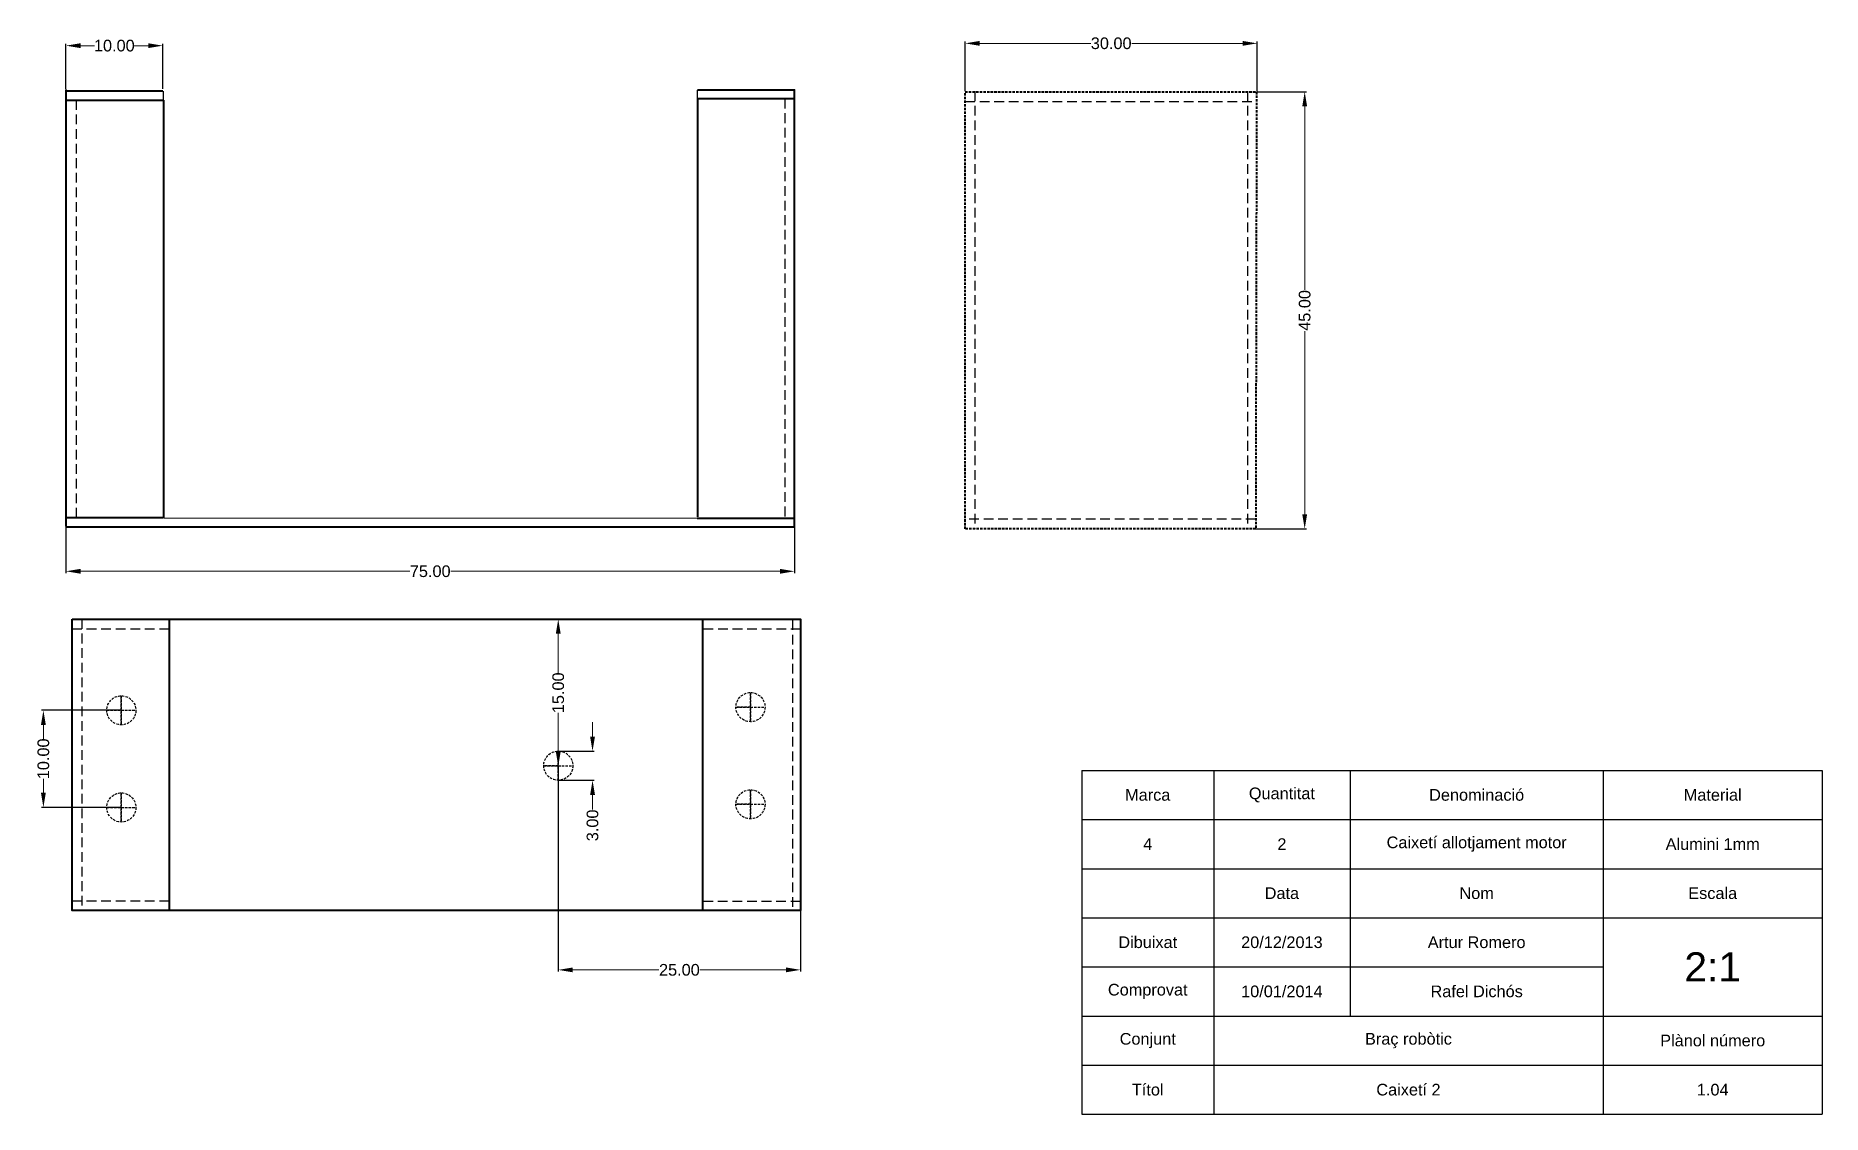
# Paper-space layout 'Presentación1' of a CAD drawing. Header units: millimetres. Extents: x 19 to 202, y 0 to 111.
import ezdxf

# ---------------------------------------------------------------- set-up
doc = ezdxf.new("R2010")
doc.units = ezdxf.units.MM
doc.header["$MEASUREMENT"] = 0
doc.linetypes.add('TRAZOS2', pattern=[0.375, 0.25, -0.125])
doc.linetypes.add('TRAZOSX2', pattern=[1.5, 1, -0.5])
doc.styles.get("Standard").update_dxf_attribs({"font": 'arial.ttf', "height": 1.2})
doc.dimstyles.get("Standard").update_dxf_attribs({"dimtxt": 1.2, "dimasz": 1.5, "dimexe": 0.18, "dimexo": 0.0625, "dimgap": 0.09, "dimtad": 0, "dimzin": 0, "dimdsep": 46, "dimtxsty": 'Standard', "dimcen": 0.09, "dimadec": 0, "dimazin": 0, "dimtfac": 1, "dimtofl": 0, "dimtmove": 0, "dimatfit": 3, "dimfxl": 1, "dimtolj": 1, "dimtzin": 0, "dimlwd": 20, "dimlwe": 25, "dimarcsym": 0})

# ---------------------------------------------------------------- blocks, each defined once
blk = doc.blocks.new('*D3')
at = {"color": 0, "lineweight": 25, "transparency": 16777216}
for p, q in [((27.31, 41.58), (19.17, 41.58)), ((27.31, 31.58), (19.17, 31.58))]:
    blk.add_line(p, q, dxfattribs=at)
at = {"color": 0, "lineweight": 20, "transparency": 16777216}
for p, q in [((19.35, 40.08), (19.35, 38.63)), ((19.35, 33.08), (19.35, 34.52))]:
    blk.add_line(p, q, dxfattribs=at)
at = {"color": 0, "linetype": 'TRAZOS2', "lineweight": -3, "transparency": 16777216}
for points in [[(19.1, 40.08), (19.6, 40.08), (19.35, 41.58)], [(19.1, 33.08), (19.6, 33.08), (19.35, 31.58)]]:
    blk.add_solid(points, dxfattribs=at)
at = {"layer": 'Defpoints', "color": 0, "linetype": 'TRAZOS2', "lineweight": -3, "transparency": 16777216}
for p in [(27.37, 41.58), (19.35, 31.58), (27.37, 31.58)]:
    blk.add_point(p, dxfattribs=at)
at = {"color": 0, "linetype": 'TRAZOS2', "lineweight": -3, "transparency": 16777216, "insert": (19.35, 36.58), "char_height": 1.2, "attachment_point": 5, "rotation": 90}
blk.add_mtext('\\A1;10.00', dxfattribs=at)
blk = doc.blocks.new('*D4')
at = {"color": 0, "lineweight": 25, "transparency": 16777216}
for p, q in [((21.67, 60.42), (21.67, 55.71)), ((96.67, 60.42), (96.67, 55.71))]:
    blk.add_line(p, q, dxfattribs=at)
at = {"color": 0, "lineweight": 20, "transparency": 16777216}
for p, q in [((23.17, 55.89), (57.06, 55.89)), ((95.17, 55.89), (61.28, 55.89))]:
    blk.add_line(p, q, dxfattribs=at)
at = {"color": 0, "linetype": 'TRAZOS2', "lineweight": -3, "transparency": 16777216}
for points in [[(23.17, 56.14), (23.17, 55.64), (21.67, 55.89)], [(95.17, 56.14), (95.17, 55.64), (96.67, 55.89)]]:
    blk.add_solid(points, dxfattribs=at)
at = {"layer": 'Defpoints', "color": 0, "linetype": 'TRAZOS2', "lineweight": -3, "transparency": 16777216}
for p in [(21.67, 60.48), (96.67, 60.48), (96.67, 55.89)]:
    blk.add_point(p, dxfattribs=at)
at = {"color": 0, "linetype": 'TRAZOS2', "lineweight": -3, "transparency": 16777216, "insert": (59.17, 55.89), "char_height": 1.2, "attachment_point": 5}
blk.add_mtext('\\A1;75.00', dxfattribs=at)
blk = doc.blocks.new('*D5')
at = {"color": 0, "lineweight": 25, "transparency": 16777216}
for p, q in [((21.67, 105.56), (21.67, 110.19)), ((31.64, 105.56), (31.64, 110.19))]:
    blk.add_line(p, q, dxfattribs=at)
at = {"color": 0, "lineweight": 20, "transparency": 16777216}
for p, q in [((23.17, 110.01), (24.6, 110.01)), ((30.14, 110.01), (28.71, 110.01))]:
    blk.add_line(p, q, dxfattribs=at)
at = {"color": 0, "linetype": 'TRAZOS2', "lineweight": -3, "transparency": 16777216}
for points in [[(23.17, 110.26), (23.17, 109.76), (21.67, 110.01)], [(30.14, 110.26), (30.14, 109.76), (31.64, 110.01)]]:
    blk.add_solid(points, dxfattribs=at)
at = {"layer": 'Defpoints', "color": 0, "linetype": 'TRAZOS2', "lineweight": -3, "transparency": 16777216}
for p in [(31.64, 110.01), (21.67, 105.5), (31.64, 105.5)]:
    blk.add_point(p, dxfattribs=at)
at = {"color": 0, "linetype": 'TRAZOS2', "lineweight": -3, "transparency": 16777216, "insert": (26.65, 110.01), "char_height": 1.2, "attachment_point": 5}
blk.add_mtext('\\A1;10.00', dxfattribs=at)
blk = doc.blocks.new('*D6')
at = {"color": 0, "lineweight": 25, "transparency": 16777216}
for p, q in [((72.35, 35.81), (72.35, 14.67)), ((97.29, 20.91), (97.29, 14.67))]:
    blk.add_line(p, q, dxfattribs=at)
at = {"color": 0, "lineweight": 20, "transparency": 16777216}
for p, q in [((73.85, 14.85), (82.7, 14.85)), ((95.79, 14.85), (86.94, 14.85))]:
    blk.add_line(p, q, dxfattribs=at)
at = {"color": 0, "linetype": 'TRAZOS2', "lineweight": -3, "transparency": 16777216}
for points in [[(73.85, 15.1), (73.85, 14.6), (72.35, 14.85)], [(95.79, 15.1), (95.79, 14.6), (97.29, 14.85)]]:
    blk.add_solid(points, dxfattribs=at)
at = {"layer": 'Defpoints', "color": 0, "linetype": 'TRAZOS2', "lineweight": -3, "transparency": 16777216}
for p in [(72.35, 35.87), (97.29, 20.97), (97.29, 14.85)]:
    blk.add_point(p, dxfattribs=at)
at = {"color": 0, "linetype": 'TRAZOS2', "lineweight": -3, "transparency": 16777216, "insert": (84.82, 14.85), "char_height": 1.2, "attachment_point": 5}
blk.add_mtext('\\A1;25.00', dxfattribs=at)
blk = doc.blocks.new('*D7')
at = {"color": 0, "lineweight": 25, "transparency": 16777216}
for p, q in [((72.29, 50.96), (72.17, 50.96)), ((72.29, 35.81), (72.17, 35.81))]:
    blk.add_line(p, q, dxfattribs=at)
at = {"color": 0, "lineweight": 20, "transparency": 16777216}
for p, q in [((72.35, 49.46), (72.35, 45.44)), ((72.35, 37.31), (72.35, 41.33))]:
    blk.add_line(p, q, dxfattribs=at)
at = {"color": 0, "linetype": 'TRAZOS2', "lineweight": -3, "transparency": 16777216}
for points in [[(72.1, 49.46), (72.6, 49.46), (72.35, 50.96)], [(72.1, 37.31), (72.6, 37.31), (72.35, 35.81)]]:
    blk.add_solid(points, dxfattribs=at)
at = {"layer": 'Defpoints', "color": 0, "linetype": 'TRAZOS2', "lineweight": -3, "transparency": 16777216}
for p in [(72.35, 50.96), (72.35, 50.96), (72.35, 35.81)]:
    blk.add_point(p, dxfattribs=at)
at = {"color": 0, "linetype": 'TRAZOS2', "lineweight": -3, "transparency": 16777216, "insert": (72.35, 43.38), "char_height": 1.2, "attachment_point": 5, "rotation": 90}
blk.add_mtext('\\A1;15.00', dxfattribs=at)
blk = doc.blocks.new('*D8')
at = {"color": 0, "lineweight": 20, "transparency": 16777216}
for p, q in [((75.88, 38.87), (75.88, 40.37)), ((75.88, 32.87), (75.88, 31.37))]:
    blk.add_line(p, q, dxfattribs=at)
at = {"color": 0, "lineweight": 25, "transparency": 16777216}
for p, q in [((72.41, 37.37), (76.06, 37.37)), ((72.41, 34.37), (76.06, 34.37))]:
    blk.add_line(p, q, dxfattribs=at)
at = {"color": 0, "linetype": 'TRAZOS2', "lineweight": -3, "transparency": 16777216}
for points in [[(75.63, 38.87), (76.13, 38.87), (75.88, 37.37)], [(75.63, 32.87), (76.13, 32.87), (75.88, 34.37)]]:
    blk.add_solid(points, dxfattribs=at)
at = {"layer": 'Defpoints', "color": 0, "linetype": 'TRAZOS2', "lineweight": -3, "transparency": 16777216}
for p in [(72.35, 37.37), (72.35, 34.37), (75.88, 34.37)]:
    blk.add_point(p, dxfattribs=at)
at = {"color": 0, "linetype": 'TRAZOS2', "lineweight": -3, "transparency": 16777216, "insert": (75.88, 29.73), "char_height": 1.2, "attachment_point": 5, "rotation": 90}
blk.add_mtext('\\A1;3.00', dxfattribs=at)
blk = doc.blocks.new('*D9')
at = {"color": 0, "lineweight": 25, "transparency": 16777216}
for p, q in [((144.3, 105.25), (149.37, 105.25)), ((144.21, 60.25), (149.37, 60.25))]:
    blk.add_line(p, q, dxfattribs=at)
at = {"color": 0, "lineweight": 20, "transparency": 16777216}
for p, q in [((149.19, 103.75), (149.19, 84.88)), ((149.19, 61.75), (149.19, 80.61))]:
    blk.add_line(p, q, dxfattribs=at)
at = {"color": 0, "linetype": 'TRAZOS2', "lineweight": -3, "transparency": 16777216}
for points in [[(148.94, 103.75), (149.44, 103.75), (149.19, 105.25)], [(148.94, 61.75), (149.44, 61.75), (149.19, 60.25)]]:
    blk.add_solid(points, dxfattribs=at)
at = {"layer": 'Defpoints', "color": 0, "linetype": 'TRAZOS2', "lineweight": -3, "transparency": 16777216}
for p in [(144.24, 105.25), (144.15, 60.25), (149.19, 60.25)]:
    blk.add_point(p, dxfattribs=at)
at = {"color": 0, "linetype": 'TRAZOS2', "lineweight": -3, "transparency": 16777216, "insert": (149.19, 82.75), "char_height": 1.2, "attachment_point": 5, "rotation": 90}
blk.add_mtext('\\A1;45.00', dxfattribs=at)
blk = doc.blocks.new('*D10')
at = {"color": 0, "lineweight": 25, "transparency": 16777216}
for p, q in [((114.24, 105.31), (114.24, 110.43)), ((144.3, 105.31), (144.3, 110.43))]:
    blk.add_line(p, q, dxfattribs=at)
at = {"color": 0, "lineweight": 20, "transparency": 16777216}
for p, q in [((115.74, 110.25), (127.16, 110.25)), ((142.8, 110.25), (131.38, 110.25))]:
    blk.add_line(p, q, dxfattribs=at)
at = {"color": 0, "linetype": 'TRAZOS2', "lineweight": -3, "transparency": 16777216}
for points in [[(115.74, 110.5), (115.74, 110), (114.24, 110.25)], [(142.8, 110.5), (142.8, 110), (144.3, 110.25)]]:
    blk.add_solid(points, dxfattribs=at)
at = {"layer": 'Defpoints', "color": 0, "linetype": 'TRAZOS2', "lineweight": -3, "transparency": 16777216}
for p in [(144.3, 110.25), (114.24, 105.25), (144.3, 105.25)]:
    blk.add_point(p, dxfattribs=at)
at = {"color": 0, "linetype": 'TRAZOS2', "lineweight": -3, "transparency": 16777216, "insert": (129.27, 110.25), "char_height": 1.2, "attachment_point": 5}
blk.add_mtext('\\A1;30.00', dxfattribs=at)
blk = doc.blocks.new('*T13')
at = {"color": 0, "linetype": 'ByBlock', "lineweight": -2, "transparency": 16777216}
for p, q in [((0, 0), (76.24, 0)), ((0, 0), (0, -35.41)), ((13.6, 0), (13.6, -35.41)), ((27.63, 0), (27.63, -25.29)), ((53.68, 0), (53.68, -35.41)), ((76.24, 0), (76.24, -35.41)), ((0, -5.06), (76.24, -5.06)), ((0, -10.12), (76.24, -10.12)), ((0, -15.17), (76.24, -15.17)), ((0, -20.23), (53.68, -20.23)), ((0, -25.29), (76.24, -25.29)), ((0, -30.35), (76.24, -30.35)), ((0, -35.41), (76.24, -35.41))]:
    blk.add_line(p, q, dxfattribs=at)
at = {"color": 0, "lineweight": -3, "transparency": 16777216, "char_height": 1.2, "attachment_point": 5}
for s, insert, width in [('Quantitat', (20.61, -2.53), 13.9088), ('Denominació', (40.66, -2.53), 25.9368), ('Marca', (6.8, -2.53), 13.4793), ('Material', (64.96, -2.53), 22.4327), ('4', (6.8, -7.59), 13.4793), ('2', (20.61, -7.59), 13.9088), ('Caixetí allotjament motor', (40.66, -7.59), 25.9368), ('Alumini 1mm', (64.96, -7.59), 22.4327), ('Data', (20.61, -12.65), 13.9088), ('Nom', (40.66, -12.65), 25.9368), ('Escala', (64.96, -12.65), 22.4327), ('Dibuixat', (6.8, -17.7), 13.4793), ('{\\A1;20/12/2013', (20.61, -17.7), 13.9088), ('Artur Romero', (40.66, -17.7), 25.9368), ('{\\H2.5x;2:1 }', (64.96, -20.23), 22.4327), ('Comprovat', (6.8, -22.76), 13.4793), ('Rafel Dichós', (40.66, -22.76), 25.9368), ('10/01/2014', (20.61, -22.76), 13.9088), ('Conjunt', (6.8, -27.82), 13.4793), ('Braç robòtic', (33.64, -27.82), 39.9655), ('Plànol número', (64.96, -27.82), 22.4327), ('Títol', (6.8, -32.88), 13.4793), ('Caixetí 2', (33.64, -32.88), 39.9655), ('1.04', (64.96, -32.88), 22.4327)]:
    blk.add_mtext(s, dxfattribs=dict(at, insert=insert, width=width))

psp = doc.layouts.new('Presentación1')

# ---------------------------------------------------------------- linework, layer by layer
at = {"lineweight": 40}
for p, q in [((31.644, 105.341), (21.644, 105.341)), ((21.665, 105.499), (21.665, 60.499)), ((96.701, 105.445), (86.701, 105.445)), ((96.67, 60.482), (96.67, 105.482)), ((21.715, 104.412), (31.715, 104.412)), ((31.715, 104.406), (31.715, 61.406)), ((96.67, 104.545), (86.67, 104.545)), ((86.67, 104.481), (86.67, 61.481)), ((31.635, 61.408), (21.635, 61.408)), ((86.644, 61.376), (96.644, 61.376)), ((21.67, 60.482), (96.67, 60.482)), ((32.302, 50.967), (32.302, 20.971)), ((87.192, 50.878), (87.192, 20.894))]:
    psp.add_line(p, q, dxfattribs=at)
at = {"lineweight": -3}
for p, q in [((31.715, 104.406), (31.715, 105.341)), ((86.67, 104.481), (86.67, 105.445)), ((31.715, 61.406), (86.644, 61.376))]:
    psp.add_line(p, q, dxfattribs=at)
at = {"linetype": 'TRAZOSX2', "lineweight": -3}
for p, q in [((115.237, 105.309), (115.237, 60.246)), ((143.3, 105.309), (143.3, 60.247)), ((22.715, 104.412), (22.715, 61.408)), ((95.67, 104.545), (95.67, 61.376)), ((144.148, 61.247), (114.237, 61.247)), ((22.302, 49.97), (32.302, 49.97)), ((97.302, 49.948), (87.192, 49.948)), ((22.302, 21.97), (32.302, 21.97)), ((97.288, 21.907), (87.192, 21.907))]:
    psp.add_line(p, q, dxfattribs=at)
at = {"linetype": 'TRAZOSX2', "lineweight": 30}
for p, q in [((114.237, 104.247), (144.235, 104.247)), ((23.302, 50.969), (23.302, 20.97)), ((96.448, 50.85), (96.448, 20.868))]:
    psp.add_line(p, q, dxfattribs=at)
at = {"linetype": 'TRAZOS2', "lineweight": -3}
for p, q in [((97.302, 50.948), (97.302, 36.754)), ((97.302, 50.948), (97.302, 49.948)), ((27.371, 41.576), (27.371, 43.076)), ((27.371, 43.076), (27.371, 40.076)), ((92.139, 41.901), (92.139, 43.401)), ((92.139, 43.401), (92.139, 40.401)), ((27.371, 41.576), (25.871, 41.576)), ((25.871, 41.576), (28.871, 41.576)), ((27.371, 40.076), (27.371, 41.576)), ((92.139, 41.901), (90.639, 41.901)), ((90.639, 41.901), (93.639, 41.901)), ((92.139, 40.401), (92.139, 41.901)), ((72.351, 35.873), (72.351, 37.373)), ((72.351, 37.373), (72.351, 34.373)), ((72.351, 35.873), (70.851, 35.873)), ((70.851, 35.873), (73.851, 35.873)), ((72.351, 34.373), (72.351, 35.873)), ((92.139, 31.901), (92.139, 33.401)), ((92.139, 33.401), (92.139, 30.401)), ((27.371, 31.576), (25.871, 31.576)), ((25.871, 31.576), (28.871, 31.576)), ((27.371, 31.576), (27.371, 33.076)), ((27.371, 33.076), (27.371, 30.076)), ((27.371, 30.076), (27.371, 31.576)), ((92.139, 31.901), (90.639, 31.901)), ((90.639, 31.901), (93.639, 31.901)), ((92.139, 30.401), (92.139, 31.901)), ((22.302, 20.97), (32.302, 20.971))]:
    psp.add_line(p, q, dxfattribs=at)
at = {"linetype": 'TRAZOS2', "lineweight": 40}
psp.add_lwpolyline([(114.237, 105.247), (144.237, 105.247), (144.148, 60.247), (114.237, 60.246)], close=True, dxfattribs=at)
at = {"lineweight": 40}
psp.add_lwpolyline([(22.302, 50.97), (97.302, 50.948), (97.288, 20.97), (22.302, 20.97)], close=True, dxfattribs=at)
at = {"linetype": 'TRAZOS2', "lineweight": -3}
for centre in [(27.371, 41.576), (92.139, 41.901), (72.351, 35.873), (92.139, 31.901), (27.371, 31.576)]:
    psp.add_circle(centre, 1.5, dxfattribs=at)

# ---------------------------------------------------------------- block references
psp.add_blockref('*T13', (126.233, 35.39))

# ---------------------------------------------------------------- dimensions: what is measured, and where the dimension line sits
for base, p1, p2, text, picture, middle in [((31.644, 110.015), (21.665, 105.499), (31.644, 105.499), '10.00', '*D5', (26.655, 110.015)), ((144.3, 110.247), (114.237, 105.247), (144.3, 105.247), '30.00', '*D10', (129.269, 110.247)), ((97.288, 14.848), (72.351, 35.873), (97.288, 20.97), '25.00', '*D6', (84.82, 14.848))]:
    dim = psp.add_linear_dim(base=base, p1=p1, p2=p2, text=text, dimstyle='Standard', dxfattribs=at)
    dim.commit()
    dim.dimension.update_dxf_attribs({"geometry": picture, "text_midpoint": middle})
for base, p1, p2, picture, middle in [((149.186, 60.247), (144.237, 105.247), (144.148, 60.247), '*D9', (149.186, 82.747)), ((75.884, 34.373), (72.351, 37.373), (72.351, 34.373), '*D8', (75.884, 29.727))]:
    dim = psp.add_linear_dim(base=base, p1=p1, p2=p2, angle=90, dimstyle='Standard', dxfattribs=at)
    dim.commit()
    dim.dimension.update_dxf_attribs({"geometry": picture, "text_midpoint": middle})
dim = psp.add_linear_dim(base=(96.67, 55.893), p1=(21.67, 60.482), p2=(96.67, 60.482), dimstyle='Standard', dxfattribs=at)
dim.commit()
dim.dimension.update_dxf_attribs({"geometry": '*D4', "text_midpoint": (59.17, 55.893)})
for base, p1, p2, text, picture, middle in [((72.347, 50.955), (72.351, 35.811), (72.351, 50.955), '15.00', '*D7', (72.347, 43.383)), ((19.348, 31.576), (27.371, 41.576), (27.371, 31.576), '10.00', '*D3', (19.348, 36.576))]:
    dim = psp.add_linear_dim(base=base, p1=p1, p2=p2, angle=90, text=text, dimstyle='Standard', dxfattribs=at)
    dim.commit()
    dim.dimension.update_dxf_attribs({"geometry": picture, "text_midpoint": middle})

doc.saveas('drawing.dxf')
